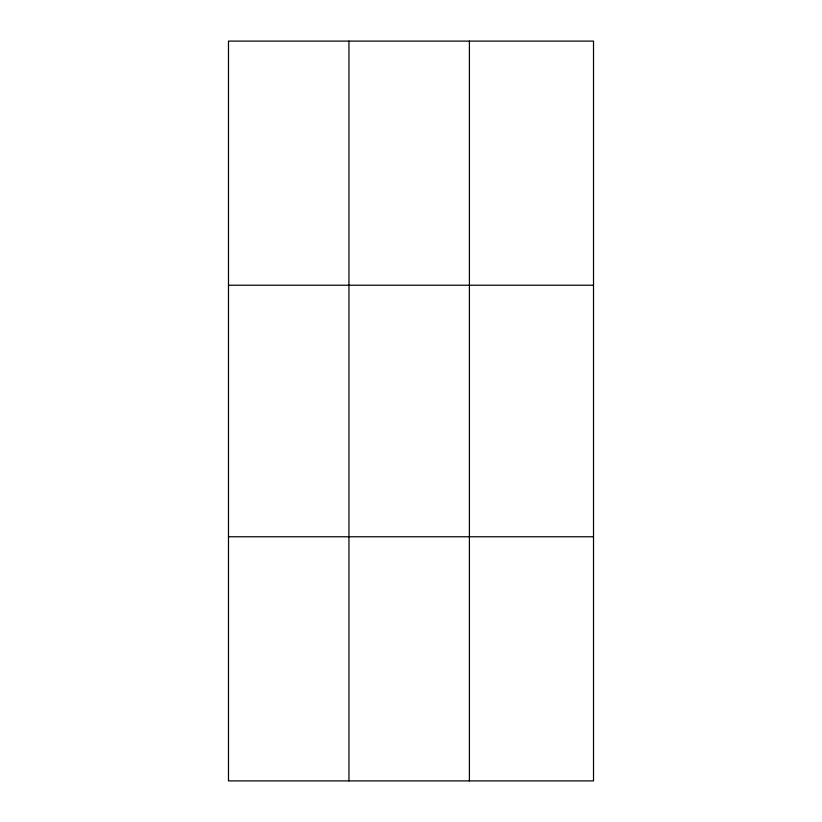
<?xml version="1.0" encoding="UTF-8"?>
<svg xmlns="http://www.w3.org/2000/svg" width="822" height="822" viewBox="0 0 822 822"><rect width="100%" height="100%" fill="white"/><g stroke="black" fill="none" stroke-linecap="round" stroke-linejoin="round"><path stroke-width="1.23" d="M348.949 780.9L348.949 41.1M469.403 780.9L469.403 41.1M228.485 285.234L593.515 285.234M228.485 536.766L593.515 536.766M593.515 756.487L593.515 780.9L228.485 780.9L228.485 41.1L593.515 41.1L593.515 756.487"/></g></svg>
